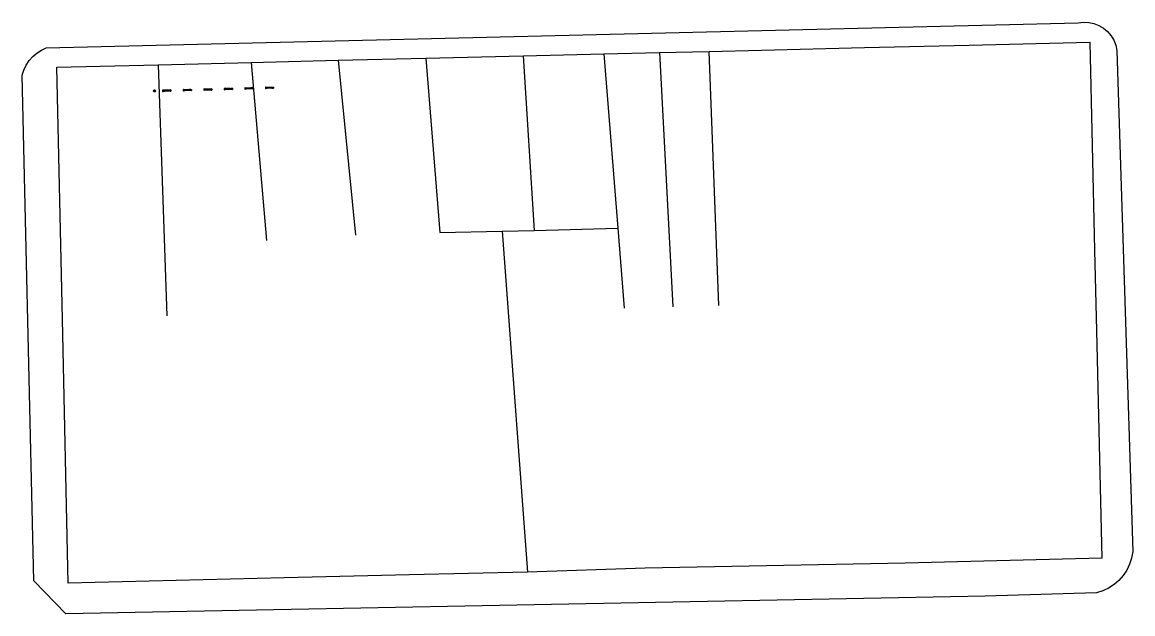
# Model space of a CAD drawing. Header units: metres. Extents: x 668617 to 675126, y 2286318 to 2293677.
# Drawn here: x 670187.9 to 670296, y 2287082 to 2287139.5 of the extents above; entities that cross this region are included whole.
import ezdxf

# ---------------------------------------------------------------- set-up
doc = ezdxf.new("R2010")
doc.units = ezdxf.units.M
doc.header["$MEASUREMENT"] = 0
for name, color, linetype in [('CU_VEGETACION', 54, 'Continuous'), ('DMTG-D-CONFIBUS', 1, 'Continuous'), ('DMTG-M-BOLARDO ABATIBLE', 70, 'Continuous'), ('DMTG-PB-BANQUETAS', 251, 'Continuous'), ('DMTG-PB-LOTIFICACION', 253, 'Continuous'), ('DMTG-PB-MANZANAS', 251, 'Continuous')]:
    doc.layers.add(name, color=color, linetype=linetype)

# ---------------------------------------------------------------- blocks, each defined once
blk = doc.blocks.new('*U26')
at = {"ltscale": 0.1, "true_color": 0xf8d731}
h = blk.add_hatch(color=40, dxfattribs=at)
h.dxf.hatch_style = 1
h.paths.add_polyline_path([(0, -0.12), (0, -0.24), (0.16, -0.2, 0.348227), (0.17, -0.19), (0.17, -0.16, 0.348227), (0.16, -0.15)])
h.paths.add_polyline_path([(0.15, -0.17), (0.15, -0.18), (0.02, -0.21), (0.02, -0.14)], flags=16)
at = {"lineweight": 60}
h = blk.add_hatch(color=72, dxfattribs=at)
h.dxf.hatch_style = 1
h.paths.add_polyline_path([(0.02, -0.21), (0.15, -0.18), (0.15, -0.17), (0.02, -0.14)])
at = {"ltscale": 0.1, "true_color": 0xf8d731}
h = blk.add_hatch(color=40, dxfattribs=at)
h.dxf.hatch_style = 1
h.set_gradient(color1=(248, 153, 30), color2=(248, 215, 49), rotation=90, name='CYLINDER')
h.paths.add_polyline_path([(0.76, -0.24), (0.63, -0.21, -0.349253), (0.62, -0.19), (0.62, -0.16, -0.000038), (0.62, -0.16, -0.349253), (0.63, -0.14), (0.76, -0.12), (0.04, -0.12), (0.17, -0.14, -0.348227), (0.18, -0.16), (0.18, -0.19, -0.348227), (0.17, -0.21), (0.04, -0.24)])
h = blk.add_hatch(color=40, dxfattribs=at)
h.dxf.hatch_style = 1
h.paths.add_polyline_path([(0.63, -0.15, 0.349253), (0.63, -0.16), (0.63, -0.19, 0.349253), (0.63, -0.2), (0.8, -0.24), (0.8, -0.12)])
h.paths.add_polyline_path([(0.78, -0.14), (0.65, -0.17), (0.65, -0.18), (0.78, -0.21)], flags=16)
at = {"lineweight": 60}
h = blk.add_hatch(color=22, dxfattribs=at)
h.dxf.hatch_style = 1
h.paths.add_polyline_path([(0.65, -0.18), (0.78, -0.21), (0.78, -0.14), (0.65, -0.17)])
at = {"color": 40, "true_color": 0xf8d731}
for points in [[(0.04, -0.12), (0, -0.12)], [(0, -0.24), (0.04, -0.24)], [(0.76, -0.12), (0.8, -0.12)], [(0.76, -0.24), (0.8, -0.24)]]:
    blk.add_lwpolyline(points, dxfattribs=at)
for points in [[(0, -0.12), (0, -0.24), (0.16, -0.2, 0.348227), (0.17, -0.19), (0.17, -0.16, 0.348227), (0.16, -0.15)], [(0.62, -0.16), (0.62, -0.19, 0.349253), (0.63, -0.21), (0.76, -0.24), (0.04, -0.24), (0.17, -0.21, 0.348227), (0.18, -0.19), (0.18, -0.16, 0.348227), (0.17, -0.14), (0.04, -0.12), (0.76, -0.12), (0.63, -0.14, 0.349253), (0.62, -0.16, 0.000038)], [(0.8, -0.24), (0.63, -0.2, -0.349253), (0.63, -0.19), (0.63, -0.16, -0.349253), (0.63, -0.15), (0.8, -0.12)]]:
    blk.add_lwpolyline(points, format="xyb", close=True, dxfattribs=at)
for points in [[(0.02, -0.14), (0.02, -0.21), (0.15, -0.18), (0.15, -0.17)], [(0.78, -0.21), (0.65, -0.18), (0.65, -0.17), (0.78, -0.14)]]:
    blk.add_lwpolyline(points, close=True, dxfattribs=at)
at = {"color": 1, "ltscale": 0.1}
for points in [[(0.54, -0.14), (0.26, -0.14)], [(0.54, -0.21), (0.26, -0.21)]]:
    blk.add_lwpolyline(points, dxfattribs=at)
blk = doc.blocks.new('*U251')
at = {"layer": 'DMTG-D-CONFIBUS', "rotation": 359.9999990427742}
blk.add_blockref('*U26', (0.8, 0.18), dxfattribs=at)
blk = doc.blocks.new('*U252')
at = {"layer": 'DMTG-D-CONFIBUS', "color": 0, "linetype": 'ByBlock', "lineweight": -2, "transparency": 16777216, "rotation": 2.00460851810518}
for p in [(679762.59, 2285438), (679764.59, 2285438.07), (679766.59, 2285438.14), (679768.59, 2285438.21), (679770.59, 2285438.28), (679772.59, 2285438.35)]:
    blk.add_blockref('*U251', p, dxfattribs=at)
blk = doc.blocks.new('ITO-AB')
at = {"linetype": 'Continuous', "true_color": 0x139b48}
blk.add_hatch(color=114, dxfattribs=at).paths.add_polyline_path([(-0.05, 0, 1), (0.05, 0, 1)])
at = {"layer": 'CU_VEGETACION', "true_color": 0xc7c8ca}
h = blk.add_hatch(color=9, dxfattribs=at)
h.dxf.hatch_style = 1
edge = h.paths.add_edge_path()
edge.add_arc((0, 0), 0.0975, 0, 360)
at = {"color": 114, "linetype": 'Continuous', "true_color": 0x139b48}
for points in [[(0, 0.05), (0, 0.1)], [(0, -0.05), (0, -0.1)]]:
    blk.add_lwpolyline(points, dxfattribs=at)
for centre, radius in [((0, 0), 0.0975), ((0, 0), 0.05), ((-0.01, 0.07), 0.0035), ((0.01, 0.07), 0.0035), ((-0.01, -0.07), 0.0035), ((0.01, -0.07), 0.0035)]:
    blk.add_circle(centre, radius, dxfattribs=at)

msp = doc.modelspace()

# ---------------------------------------------------------------- linework, layer by layer
at = {"layer": 'DMTG-PB-BANQUETAS'}
msp.add_lwpolyline([(670192.15211, 2287081.96779), (670189.04676, 2287085.18279), (670187.92385, 2287134.37942), (670188.08354, 2287134.87826), (670188.31103, 2287135.35059), (670188.60126, 2287135.78746), (670188.94916, 2287136.1789), (670189.34769, 2287136.51997), (670189.78878, 2287136.80172), (670190.26541, 2287137.02021), (670290.65521, 2287139.46829), (670291.17067, 2287139.52849), (670291.68851, 2287139.50466), (670292.19673, 2287139.39691), (670292.68035, 2287139.20834), (670293.1264, 2287138.94304), (670293.52295, 2287138.6091), (670293.86104, 2287138.21459), (670294.12978, 2287137.7716), (670294.32423, 2287137.29015), (670294.4365, 2287136.78431), (670295.97656, 2287088.01261), (670295.86397, 2287087.39143), (670295.66953, 2287086.79084), (670295.39432, 2287086.22186), (670295.04543, 2287085.69542), (670294.62892, 2287085.22148), (670294.15185, 2287084.80799), (670293.62329, 2287084.46288), (670293.05228, 2287084.19209), (670292.45085, 2287084.00053), (670281.62729, 2287083.69441), (670192.15211, 2287081.96779)], dxfattribs=at)
at = {"layer": 'DMTG-PB-LOTIFICACION'}
for p, q in [((670244.5143, 2287136.4515), (670249.92386, 2287136.57449)), ((670249.92386, 2287136.57449), (670254.76346, 2287136.68506)), ((670249.92386, 2287136.57449), (670251.23946, 2287111.83499)), ((670254.76346, 2287136.68506), (670259.84302, 2287136.80665)), ((670255.69942, 2287111.95344), (670254.76346, 2287136.68506)), ((670201.15814, 2287135.39722), (670210.20735, 2287135.61568)), ((670210.20735, 2287135.61568), (670218.6766, 2287135.82168)), ((670210.20735, 2287135.61568), (670211.70613, 2287118.29082)), ((670218.6766, 2287135.82168), (670227.19584, 2287136.02789)), ((670218.6766, 2287135.82168), (670220.33944, 2287118.80797)), ((670227.19584, 2287136.02789), (670236.65505, 2287136.24809)), ((670227.19584, 2287136.02789), (670228.56852, 2287119.05295)), ((670236.65505, 2287136.24809), (670244.5143, 2287136.4515)), ((670236.65505, 2287136.24809), (670237.74748, 2287119.27564)), ((670244.5143, 2287136.4515), (670245.86995, 2287119.47596)), ((670191.28898, 2287135.16527), (670201.15814, 2287135.39722)), ((670191.83401, 2287110.62648), (670191.28898, 2287135.16527)), ((670201.15814, 2287135.39722), (670201.99508, 2287110.95744)), ((670228.56852, 2287119.05295), (670234.62754, 2287119.20037)), ((670234.62754, 2287119.20037), (670237.74748, 2287119.27564)), ((670234.62754, 2287119.20037), (670237.08003, 2287086.01762)), ((670237.74748, 2287119.27564), (670245.86995, 2287119.47596)), ((670245.86995, 2287119.47596), (670246.49202, 2287111.70892))]:
    msp.add_line(p, q, dxfattribs=at)
at = {"layer": 'DMTG-PB-MANZANAS'}
msp.add_lwpolyline([(670291.80024, 2287137.57247), (670292.03321, 2287127.53301), (670292.25673, 2287117.3635), (670292.44046, 2287109.48392), (670292.95513, 2287087.36511), (670273.82681, 2287086.90381), (670248.51855, 2287086.40624), (670237.08003, 2287086.01762), (670225.60101, 2287085.74883), (670213.42202, 2287085.46707), (670192.39388, 2287084.95769), (670191.83401, 2287110.62648), (670191.28898, 2287135.16527), (670201.15814, 2287135.39722), (670210.20735, 2287135.61568), (670218.6766, 2287135.82168), (670227.19584, 2287136.02789), (670236.65505, 2287136.24809), (670244.5143, 2287136.4515), (670249.92386, 2287136.57449), (670254.76346, 2287136.68506), (670259.84302, 2287136.80665), (670269.88209, 2287137.05932), (670280.07125, 2287137.29262)], close=True, dxfattribs=at)

# ---------------------------------------------------------------- block references
at = {"layer": 'DMTG-D-CONFIBUS', "rotation": 359.5770898771991}
msp.add_blockref('*U252', (-26412.35051, 6774.4937, -0.00007), dxfattribs=at)
at = {"layer": 'DMTG-M-BOLARDO ABATIBLE', "rotation": 6.288386679424077}
msp.add_blockref('ITO-AB', (670200.78873, 2287132.83728, -0.00007), dxfattribs=at)

doc.saveas('drawing.dxf')
